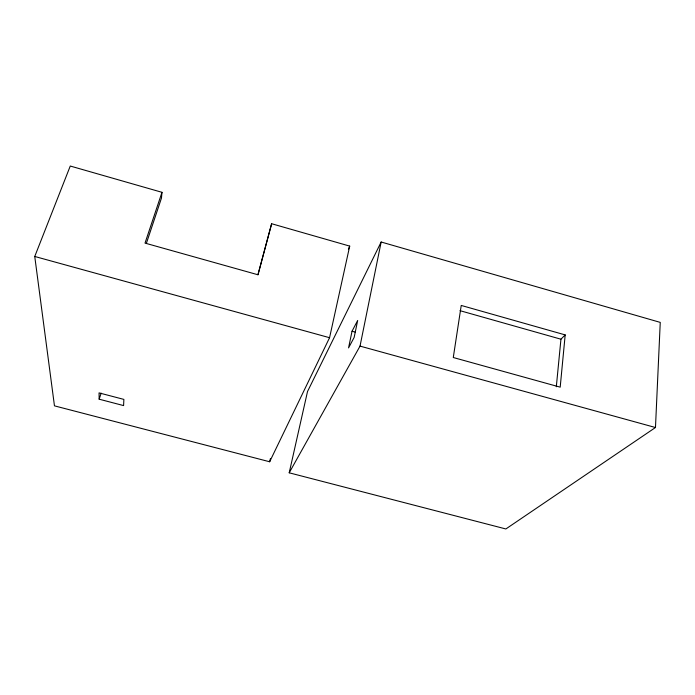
<?xml version="1.0" encoding="UTF-8"?>
<svg xmlns="http://www.w3.org/2000/svg" width="695" height="695" viewBox="0 0 695 695"><rect width="100%" height="100%" fill="white"/><g stroke="black" fill="none" stroke-linecap="round" stroke-linejoin="round"><path stroke-width="1.04" d="M655.472 427.521L660.25 322.393L381.155 242.008L307.511 391.537L289.207 472.809L505.864 528.965L655.472 427.521L360.027 346.11L289.207 472.809M257.923 274.699L271.632 223.729L349.707 246.108L329.56 337.709L269.66 461.767L54.462 405.854L34.75 256.472L70.264 166.036L161.987 192.315L161.457 198.118L146.35 243.424M565.191 334.903L560.196 387.158L453.279 357.517L461.237 305.444L565.191 334.903L560.943 339.203L556.313 386.75M360.027 346.11L381.155 242.008M352.035 331.228L348.551 347.9L354.155 337.44L357.673 320.473L352.035 331.228L355.093 332.071M269.66 461.767L270.398 458.622M271.632 223.729L258.019 274.786L145.02 243.102L161.987 192.315M99.159 399.191L99.046 392.884L123.866 399.399L123.597 405.593L99.159 399.191L101.149 393.17M348.404 249.071L349.707 246.108M34.75 256.472L329.56 337.709M459.994 310.665L560.943 339.203"/></g></svg>
